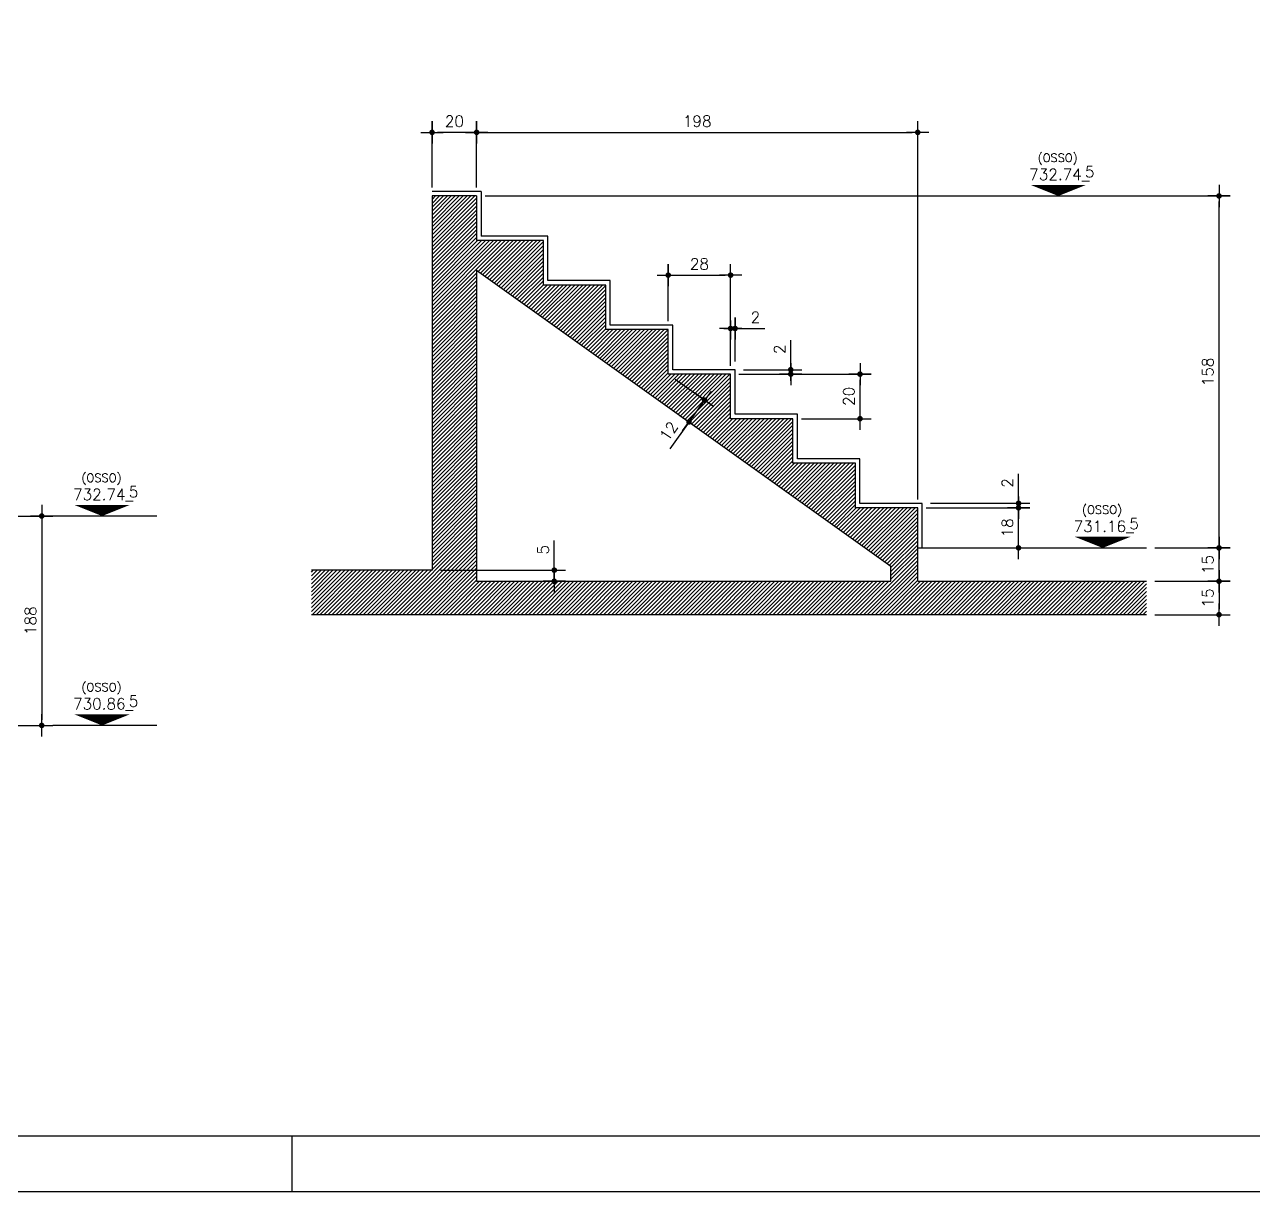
# Model space of a CAD drawing. Header units: inches. Extents: x 17515 to 34518, y -9122 to -4917.
# Drawn here: x 21365 to 22468, y -9122 to -8074 of the extents above; entities that cross this region are included whole.
import ezdxf
from ezdxf.enums import TextEntityAlignment as Align

# ---------------------------------------------------------------- set-up
doc = ezdxf.new("R2010")
doc.units = ezdxf.units.IN
doc.header["$LTSCALE"] = 50
doc.header["$MEASUREMENT"] = 0
for name, color, linetype in [('CORTES', 2, 'Continuous'), ('COTA', 6, 'Continuous'), ('FOLHA', 7, 'Continuous'), ('NIVEL', 3, 'Continuous')]:
    doc.layers.add(name, color=color, linetype=linetype)
doc.styles.add('ROMANS', font='romans.shx')
doc.dimstyles.new('COTA_25', dxfattribs={"dimscale": 5, "dimtxt": 2, "dimasz": 1, "dimexe": 2, "dimexo": 1.5, "dimgap": 1, "dimtad": 1, "dimlfac": 0.5, "dimzin": 12, "dimdsep": 46, "dimtxsty": 'ROMANS', "dimblk1": 'COTA', "dimblk2": 'COTA', "dimsah": 1, "dimcen": -4, "dimdle": 1.5, "dimclrd": 6, "dimclre": 6, "dimclrt": 3, "dimadec": 0, "dimazin": 0, "dimtfac": 1, "dimtofl": 0, "dimtmove": 0, "dimatfit": 3, "dimldrblk": 'COTA', "dimfxl": 1, "dimtolj": 1, "dimtzin": 12, "dimarcsym": 0})
doc.dimstyles.new('COTA_50', dxfattribs={"dimscale": 5, "dimtxt": 2, "dimasz": 1, "dimexe": 2, "dimexo": 1.5, "dimgap": 1, "dimtad": 1, "dimzin": 12, "dimdsep": 46, "dimtxsty": 'ROMANS', "dimblk1": 'COTA', "dimblk2": 'COTA', "dimsah": 1, "dimcen": -4, "dimdle": 1.5, "dimclrd": 6, "dimclre": 6, "dimclrt": 3, "dimadec": 0, "dimazin": 0, "dimtfac": 1, "dimtofl": 0, "dimtmove": 0, "dimatfit": 3, "dimldrblk": 'COTA', "dimfxl": 1, "dimtolj": 1, "dimtzin": 12, "dimarcsym": 0})

# ---------------------------------------------------------------- blocks, each defined once
blk = doc.blocks.new('COTA')
at = {"layer": 'COTA'}
for p, q in [((2, 0), (-2, 0)), ((0, -2), (0, 2))]:
    blk.add_line(p, q, dxfattribs=at)
at = {"layer": 'COTA', "const_width": 0.5}
blk.add_lwpolyline([(-0.25, 0, 1), (0.25, 0, 1)], format="xyb", close=True, dxfattribs=at)
blk = doc.blocks.new('*D170')
at = {"layer": 'COTA', "color": 6, "lineweight": -2, "transparency": 16777216}
for p, q in [((21190.9, -8515.4), (21390.4, -8515.4)), ((21380.4, -8520.4), (21380.4, -8698.4)), ((21190.9, -8703.4), (21390.4, -8703.4))]:
    blk.add_line(p, q, dxfattribs=at)
at = {"layer": 'Defpoints', "color": 0, "transparency": 16777216}
for p in [(21183.4, -8515.4), (21183.4, -8703.4), (21380.4, -8703.4)]:
    blk.add_point(p, dxfattribs=at)
at = {"layer": 'COTA', "color": 6, "lineweight": -2, "transparency": 16777216, "xscale": 5, "yscale": 5, "zscale": 5}
for p, rotation in [((21380.4, -8515.4), 90), ((21380.4, -8703.4), 270)]:
    blk.add_blockref('COTA', p, dxfattribs=dict(at, rotation=rotation))
at = {"layer": 'COTA', "color": 3, "transparency": 16777216, "insert": (21370.4, -8609.4), "char_height": 10, "attachment_point": 5, "rotation": 90, "style": 'ROMANS'}
blk.add_mtext('\\A1;188', dxfattribs=at)
blk = doc.blocks.new('*D250')
at = {"layer": 'COTA', "color": 6, "lineweight": -2, "transparency": 16777216}
for p, q in [((21730.9, -8220.5), (21730.9, -8160.9)), ((21770.9, -8220.5), (21770.9, -8160.9)), ((21765.9, -8170.9), (21735.9, -8170.9))]:
    blk.add_line(p, q, dxfattribs=at)
at = {"layer": 'Defpoints', "color": 0, "transparency": 16777216}
for p in [(21730.9, -8170.9), (21730.9, -8228), (21770.9, -8228)]:
    blk.add_point(p, dxfattribs=at)
at = {"layer": 'COTA', "color": 6, "lineweight": -2, "transparency": 16777216, "xscale": 5, "yscale": 5, "zscale": 5, "rotation": 180}
blk.add_blockref('COTA', (21730.9, -8170.9), dxfattribs=at)
at = {"layer": 'COTA', "color": 6, "lineweight": -2, "transparency": 16777216, "xscale": 5, "yscale": 5, "zscale": 5}
blk.add_blockref('COTA', (21770.9, -8170.9), dxfattribs=at)
at = {"layer": 'COTA', "color": 3, "transparency": 16777216, "insert": (21750.9, -8160.9), "char_height": 10, "attachment_point": 5, "style": 'ROMANS'}
blk.add_mtext('\\A1;20', dxfattribs=at)
blk = doc.blocks.new('*D251')
at = {"layer": 'COTA', "color": 6, "lineweight": -2, "transparency": 16777216}
for p, q in [((21770.9, -8220.5), (21770.9, -8160.9)), ((22166.9, -8500.5), (22166.9, -8160.9)), ((21775.9, -8170.9), (22161.9, -8170.9))]:
    blk.add_line(p, q, dxfattribs=at)
at = {"layer": 'Defpoints', "color": 0, "transparency": 16777216}
for p in [(22166.9, -8170.9), (21770.9, -8228), (22166.9, -8508)]:
    blk.add_point(p, dxfattribs=at)
at = {"layer": 'COTA', "color": 6, "lineweight": -2, "transparency": 16777216, "xscale": 5, "yscale": 5, "zscale": 5, "rotation": 180}
blk.add_blockref('COTA', (21770.9, -8170.9), dxfattribs=at)
at = {"layer": 'COTA', "color": 6, "lineweight": -2, "transparency": 16777216, "xscale": 5, "yscale": 5, "zscale": 5}
blk.add_blockref('COTA', (22166.9, -8170.9), dxfattribs=at)
at = {"layer": 'COTA', "color": 3, "transparency": 16777216, "insert": (21968.9, -8160.9), "char_height": 10, "attachment_point": 5, "style": 'ROMANS'}
blk.add_mtext('\\A1;198', dxfattribs=at)
blk = doc.blocks.new('*D252')
at = {"layer": 'COTA', "color": 6, "lineweight": -2, "transparency": 16777216}
for p, q in [((22379.8, -8544), (22447.4, -8544)), ((22437.4, -8569), (22437.4, -8549)), ((22379.8, -8574), (22447.4, -8574))]:
    blk.add_line(p, q, dxfattribs=at)
at = {"layer": 'Defpoints', "color": 0, "transparency": 16777216}
for p in [(22372.3, -8544), (22437.4, -8544), (22372.3, -8574)]:
    blk.add_point(p, dxfattribs=at)
at = {"layer": 'COTA', "color": 6, "lineweight": -2, "transparency": 16777216, "xscale": 5, "yscale": 5, "zscale": 5}
for p, rotation in [((22437.4, -8544), 90), ((22437.4, -8574), 270)]:
    blk.add_blockref('COTA', p, dxfattribs=dict(at, rotation=rotation))
at = {"layer": 'COTA', "color": 3, "transparency": 16777216, "insert": (22427.4, -8559), "char_height": 10, "attachment_point": 5, "rotation": 90, "style": 'ROMANS'}
blk.add_mtext('\\A1;15', dxfattribs=at)
blk = doc.blocks.new('*D253')
at = {"layer": 'COTA', "color": 6, "lineweight": -2, "transparency": 16777216}
for p, q in [((22379.8, -8574), (22447.4, -8574)), ((22437.4, -8579), (22437.4, -8599)), ((22379.8, -8604), (22447.4, -8604))]:
    blk.add_line(p, q, dxfattribs=at)
at = {"layer": 'Defpoints', "color": 0, "transparency": 16777216}
for p in [(22372.3, -8574), (22372.3, -8604), (22437.4, -8604)]:
    blk.add_point(p, dxfattribs=at)
at = {"layer": 'COTA', "color": 6, "lineweight": -2, "transparency": 16777216, "xscale": 5, "yscale": 5, "zscale": 5}
for p, rotation in [((22437.4, -8574), 90), ((22437.4, -8604), 270)]:
    blk.add_blockref('COTA', p, dxfattribs=dict(at, rotation=rotation))
at = {"layer": 'COTA', "color": 3, "transparency": 16777216, "insert": (22427.4, -8589), "char_height": 10, "attachment_point": 5, "rotation": 90, "style": 'ROMANS'}
blk.add_mtext('\\A1;15', dxfattribs=at)
blk = doc.blocks.new('*D254')
at = {"layer": 'COTA', "color": 6, "lineweight": -2, "transparency": 16777216}
for p, q in [((21778.4, -8228), (22447.4, -8228)), ((22437.4, -8539), (22437.4, -8233)), ((22379.8, -8544), (22447.4, -8544))]:
    blk.add_line(p, q, dxfattribs=at)
at = {"layer": 'Defpoints', "color": 0, "transparency": 16777216}
for p in [(21770.9, -8228), (22437.4, -8228), (22372.3, -8544)]:
    blk.add_point(p, dxfattribs=at)
at = {"layer": 'COTA', "color": 6, "lineweight": -2, "transparency": 16777216, "xscale": 5, "yscale": 5, "zscale": 5}
for p, rotation in [((22437.4, -8228), 90), ((22437.4, -8544), 270)]:
    blk.add_blockref('COTA', p, dxfattribs=dict(at, rotation=rotation))
at = {"layer": 'COTA', "color": 3, "transparency": 16777216, "insert": (22427.4, -8386), "char_height": 10, "attachment_point": 5, "rotation": 90, "style": 'ROMANS'}
blk.add_mtext('\\A1;158', dxfattribs=at)
blk = doc.blocks.new('*D255')
at = {"layer": 'COTA', "color": 6, "lineweight": -2, "transparency": 16777216}
for p, q in [((22174.4, -8508), (22267.4, -8508)), ((22257.4, -8539), (22257.4, -8513)), ((22226.2, -8544), (22267.4, -8544))]:
    blk.add_line(p, q, dxfattribs=at)
at = {"layer": 'Defpoints', "color": 0, "transparency": 16777216}
for p in [(22166.9, -8508), (22257.4, -8508), (22218.7, -8544)]:
    blk.add_point(p, dxfattribs=at)
at = {"layer": 'COTA', "color": 6, "lineweight": -2, "transparency": 16777216, "xscale": 5, "yscale": 5, "zscale": 5}
for p, rotation in [((22257.4, -8508), 90), ((22257.4, -8544), 270)]:
    blk.add_blockref('COTA', p, dxfattribs=dict(at, rotation=rotation))
at = {"layer": 'COTA', "color": 3, "transparency": 16777216, "insert": (22247.4, -8526), "char_height": 10, "attachment_point": 5, "rotation": 90, "style": 'ROMANS'}
blk.add_mtext('\\A1;18', dxfattribs=at)
blk = doc.blocks.new('*D256')
at = {"layer": 'COTA', "color": 6, "lineweight": -2, "transparency": 16777216}
for p, q in [((22257.4, -8499), (22257.4, -8477.4)), ((22178.4, -8504), (22267.4, -8504)), ((22234.1, -8508), (22267.4, -8508)), ((22257.4, -8513), (22257.4, -8518))]:
    blk.add_line(p, q, dxfattribs=at)
at = {"layer": 'Defpoints', "color": 0, "transparency": 16777216}
for p in [(22170.9, -8504), (22257.4, -8504), (22226.6, -8508)]:
    blk.add_point(p, dxfattribs=at)
at = {"layer": 'COTA', "color": 6, "lineweight": -2, "transparency": 16777216, "xscale": 5, "yscale": 5, "zscale": 5}
for p, rotation in [((22257.4, -8504), 270), ((22257.4, -8508), 90)]:
    blk.add_blockref('COTA', p, dxfattribs=dict(at, rotation=rotation))
at = {"layer": 'COTA', "color": 3, "transparency": 16777216, "insert": (22247.4, -8485.7), "char_height": 10, "attachment_point": 5, "rotation": 90, "style": 'ROMANS'}
blk.add_mtext('\\A1;2', dxfattribs=at)
blk = doc.blocks.new('*D257')
at = {"layer": 'COTA', "color": 6, "lineweight": -2, "transparency": 16777216}
for p, q in [((21942.9, -8340.5), (21942.9, -8289.1)), ((21998.9, -8380.5), (21998.9, -8289.1)), ((21947.9, -8299.1), (21993.9, -8299.1))]:
    blk.add_line(p, q, dxfattribs=at)
at = {"layer": 'Defpoints', "color": 0, "transparency": 16777216}
for p in [(21998.9, -8299.1), (21942.9, -8348), (21998.9, -8388)]:
    blk.add_point(p, dxfattribs=at)
at = {"layer": 'COTA', "color": 6, "lineweight": -2, "transparency": 16777216, "xscale": 5, "yscale": 5, "zscale": 5, "rotation": 180}
blk.add_blockref('COTA', (21942.9, -8299.1), dxfattribs=at)
at = {"layer": 'COTA', "color": 6, "lineweight": -2, "transparency": 16777216, "xscale": 5, "yscale": 5, "zscale": 5}
blk.add_blockref('COTA', (21998.9, -8299.1), dxfattribs=at)
at = {"layer": 'COTA', "color": 3, "transparency": 16777216, "insert": (21970.9, -8289.1), "char_height": 10, "attachment_point": 5, "style": 'ROMANS'}
blk.add_mtext('\\A1;28', dxfattribs=at)
blk = doc.blocks.new('*D258')
at = {"layer": 'COTA', "color": 6, "lineweight": -2, "transparency": 16777216}
for p, q in [((22006.4, -8388), (22125.1, -8388)), ((22115.1, -8423), (22115.1, -8393)), ((22062.4, -8428), (22125.1, -8428))]:
    blk.add_line(p, q, dxfattribs=at)
at = {"layer": 'Defpoints', "color": 0, "transparency": 16777216}
for p in [(21998.9, -8388), (22115.1, -8388), (22054.9, -8428)]:
    blk.add_point(p, dxfattribs=at)
at = {"layer": 'COTA', "color": 6, "lineweight": -2, "transparency": 16777216, "xscale": 5, "yscale": 5, "zscale": 5}
for p, rotation in [((22115.1, -8388), 90), ((22115.1, -8428), 270)]:
    blk.add_blockref('COTA', p, dxfattribs=dict(at, rotation=rotation))
at = {"layer": 'COTA', "color": 3, "transparency": 16777216, "insert": (22105.1, -8408), "char_height": 10, "attachment_point": 5, "rotation": 90, "style": 'ROMANS'}
blk.add_mtext('\\A1;20', dxfattribs=at)
blk = doc.blocks.new('*D259')
at = {"layer": 'COTA', "color": 6, "lineweight": -2, "transparency": 16777216}
for p, q in [((21998.9, -8339.9), (21998.9, -8357)), ((22002.9, -8376.5), (22002.9, -8337)), ((21993.9, -8347), (21988.9, -8347)), ((22007.9, -8347), (22029.6, -8347))]:
    blk.add_line(p, q, dxfattribs=at)
at = {"layer": 'Defpoints', "color": 0, "transparency": 16777216}
for p in [(21998.9, -8332.4), (22002.9, -8347), (22002.9, -8384)]:
    blk.add_point(p, dxfattribs=at)
at = {"layer": 'COTA', "color": 6, "lineweight": -2, "transparency": 16777216, "xscale": 5, "yscale": 5, "zscale": 5}
blk.add_blockref('COTA', (21998.9, -8347), dxfattribs=at)
at = {"layer": 'COTA', "color": 6, "lineweight": -2, "transparency": 16777216, "xscale": 5, "yscale": 5, "zscale": 5, "rotation": 180}
blk.add_blockref('COTA', (22002.9, -8347), dxfattribs=at)
at = {"layer": 'COTA', "color": 3, "transparency": 16777216, "insert": (22021.2, -8337), "char_height": 10, "attachment_point": 5, "style": 'ROMANS'}
blk.add_mtext('\\A1;2', dxfattribs=at)
blk = doc.blocks.new('*D260')
at = {"layer": 'COTA', "color": 6, "lineweight": -2, "transparency": 16777216}
for p, q in [((22052.9, -8379), (22052.9, -8357.4)), ((22010.4, -8384), (22062.9, -8384)), ((22006.4, -8388), (22062.9, -8388)), ((22052.9, -8393), (22052.9, -8398))]:
    blk.add_line(p, q, dxfattribs=at)
at = {"layer": 'Defpoints', "color": 0, "transparency": 16777216}
for p in [(22002.9, -8384), (22052.9, -8384), (21998.9, -8388)]:
    blk.add_point(p, dxfattribs=at)
at = {"layer": 'COTA', "color": 6, "lineweight": -2, "transparency": 16777216, "xscale": 5, "yscale": 5, "zscale": 5}
for p, rotation in [((22052.9, -8384), 270), ((22052.9, -8388), 90)]:
    blk.add_blockref('COTA', p, dxfattribs=dict(at, rotation=rotation))
at = {"layer": 'COTA', "color": 3, "transparency": 16777216, "insert": (22042.9, -8365.7), "char_height": 10, "attachment_point": 5, "rotation": 90, "style": 'ROMANS'}
blk.add_mtext('\\A1;2', dxfattribs=at)
blk = doc.blocks.new('*D261')
at = {"layer": 'COTA', "color": 6, "lineweight": -2, "transparency": 16777216}
for p, q in [((21840.6, -8559), (21840.6, -8537.4)), ((21738.4, -8564), (21850.6, -8564)), ((21833.4, -8574), (21850.6, -8574)), ((21840.6, -8579), (21840.6, -8584))]:
    blk.add_line(p, q, dxfattribs=at)
at = {"layer": 'Defpoints', "color": 0, "transparency": 16777216}
for p in [(21730.9, -8564), (21840.6, -8564), (21825.9, -8574)]:
    blk.add_point(p, dxfattribs=at)
at = {"layer": 'COTA', "color": 6, "lineweight": -2, "transparency": 16777216, "xscale": 5, "yscale": 5, "zscale": 5}
for p, rotation in [((21840.6, -8564), 270), ((21840.6, -8574), 90)]:
    blk.add_blockref('COTA', p, dxfattribs=dict(at, rotation=rotation))
at = {"layer": 'COTA', "color": 3, "transparency": 16777216, "insert": (21830.6, -8545.7), "char_height": 10, "attachment_point": 5, "rotation": 90, "style": 'ROMANS'}
blk.add_mtext('\\A1;5', dxfattribs=at)
blk = doc.blocks.new('*D262')
at = {"layer": 'COTA', "color": 6, "lineweight": -2, "transparency": 16777216}
for p, q in [((21949, -8392.4), (21983.7, -8417.2)), ((21935, -8411.9), (21969.7, -8436.7)), ((21972.6, -8415.4), (21964.5, -8426.8)), ((21961.6, -8430.9), (21944.3, -8455.1))]:
    blk.add_line(p, q, dxfattribs=at)
at = {"layer": 'Defpoints', "color": 0, "transparency": 16777216}
for p in [(21942.9, -8388), (21928.9, -8407.6), (21961.6, -8430.9)]:
    blk.add_point(p, dxfattribs=at)
at = {"layer": 'COTA', "color": 6, "lineweight": -2, "transparency": 16777216, "xscale": 5, "yscale": 5, "zscale": 5}
for p, rotation in [((21975.5, -8411.3), 54.46232236666388), ((21961.6, -8430.9), 234.4623223666638)]:
    blk.add_blockref('COTA', p, dxfattribs=dict(at, rotation=rotation))
at = {"layer": 'COTA', "color": 3, "transparency": 16777216, "insert": (21943.3, -8439.2), "char_height": 10, "attachment_point": 5, "rotation": 54.4623, "style": 'ROMANS'}
blk.add_mtext('\\A1;12', dxfattribs=at)

msp = doc.modelspace()

# ---------------------------------------------------------------- hatches: boundary and pattern name
at = {"layer": 'CORTES'}
h = msp.add_hatch(dxfattribs=at)
h.set_pattern_fill('ANSI31', color=252, scale=20)
h.set_pattern_definition([(45, (0, -125.6437), (-1.76776695, 1.76776695), [])])
h.paths.add_polyline_path([(22372.267, -8574.039), (22166.893, -8574.039), (22166.893, -8508.039), (22110.893, -8508.039), (22110.893, -8468.039), (22054.893, -8468.039), (22054.893, -8428.039), (21998.893, -8428.039), (21998.893, -8388.039), (21942.893, -8388.039), (21942.893, -8348.039), (21886.893, -8348.039), (21886.893, -8308.039), (21830.893, -8308.039), (21830.893, -8268.039), (21770.893, -8268.039), (21770.893, -8228.039), (21730.893, -8228.039), (21730.893, -8564.039), (21622.626, -8564.039), (21622.626, -8604.039), (22372.267, -8604.039)])
h.paths.add_polyline_path([(21770.893, -8574.039), (21770.893, -8294.675), (22142.893, -8560.39), (22142.893, -8574.039)], flags=16)
h.paths.add_polyline_path([(21838.088, -8551.539), (21838.088, -8539.872), (21823.088, -8539.872), (21823.088, -8551.539)], flags=8)
h.paths.add_polyline_path([(21943.694, -8451.607), (21955.18, -8435.526), (21942.974, -8426.807), (21931.488, -8442.888)], flags=8)

# ---------------------------------------------------------------- linework, layer by layer
at = {"layer": 'CORTES', "color": 8}
for p, q in [((21774.893, -8224.039), (21730.893, -8224.039)), ((21774.893, -8224.039), (21774.893, -8264.039)), ((21834.893, -8264.039), (21774.893, -8264.039)), ((21834.893, -8304.039), (21834.893, -8264.039)), ((21890.893, -8304.039), (21834.893, -8304.039)), ((21890.893, -8344.039), (21890.893, -8304.039)), ((21946.893, -8344.039), (21890.893, -8344.039)), ((21946.893, -8384.039), (21946.893, -8344.039)), ((22002.893, -8384.039), (21946.893, -8384.039)), ((22002.893, -8424.039), (22002.893, -8384.039)), ((22058.893, -8424.039), (22002.893, -8424.039)), ((22058.893, -8464.039), (22058.893, -8424.039)), ((22114.893, -8464.039), (22058.893, -8464.039)), ((22114.893, -8504.039), (22114.893, -8464.039)), ((22170.893, -8504.039), (22114.893, -8504.039)), ((22170.893, -8544.039), (22170.893, -8504.039))]:
    msp.add_line(p, q, dxfattribs=at)
at = {"layer": 'CORTES', "color": 1}
for p, q in [((21770.893, -8228.039), (21730.893, -8228.039)), ((21730.893, -8228.039), (21730.893, -8564.039)), ((21770.893, -8228.039), (21770.893, -8268.039)), ((21830.893, -8268.039), (21770.893, -8268.039)), ((21830.893, -8308.039), (21830.893, -8268.039)), ((21770.893, -8294.675), (22142.893, -8560.39)), ((21770.893, -8294.675), (21770.893, -8574.039)), ((21886.893, -8308.039), (21830.893, -8308.039)), ((21886.893, -8348.039), (21886.893, -8308.039)), ((21942.893, -8348.039), (21886.893, -8348.039)), ((21942.893, -8388.039), (21942.893, -8348.039)), ((21998.893, -8388.039), (21942.893, -8388.039)), ((21998.893, -8428.039), (21998.893, -8388.039)), ((22054.893, -8428.039), (21998.893, -8428.039)), ((22054.893, -8468.039), (22054.893, -8428.039)), ((22110.893, -8468.039), (22054.893, -8468.039)), ((22110.893, -8508.039), (22110.893, -8468.039)), ((22166.893, -8508.039), (22110.893, -8508.039)), ((22166.893, -8574.039), (22166.893, -8508.039)), ((22142.893, -8574.039), (22142.893, -8560.39)), ((21730.893, -8564.039), (21622.626, -8564.039)), ((21770.893, -8574.039), (22142.893, -8574.039)), ((22166.893, -8574.039), (22372.267, -8574.039)), ((22372.267, -8604.039), (21622.626, -8604.039))]:
    msp.add_line(p, q, dxfattribs=at)
at = {"layer": 'CORTES'}
msp.add_line((22166.893, -8544.039), (22372.267, -8544.039), dxfattribs=at)
at = {"layer": 'COTA'}
for p, q in [((21483.643, -8515.417), (21390.376, -8515.417)), ((21483.643, -8703.417), (21390.376, -8703.417))]:
    msp.add_line(p, q, dxfattribs=at)
at = {"layer": 'FOLHA', "color": 1}
msp.add_line((17640.129, -9071.857), (23410.129, -9071.857), dxfattribs=at)
at = {"layer": 'FOLHA'}
msp.add_line((21605.129, -9121.857), (21605.129, -9071.857), dxfattribs=at)
msp.add_lwpolyline([(17515.129, -4916.857), (17515.129, -9121.857), (23455.129, -9121.857), (23455.129, -4916.857)], close=True, dxfattribs=at)
at = {"layer": 'NIVEL', "color": 1}
for points in [[(22293.101, -8228.039, 0, 50, 0), (22293.101, -8218.039, 50, 50, 0)], [(21434.648, -8515.417, 0, 50, 0), (21434.648, -8505.417, 50, 50, 0)], [(22332.941, -8544.039, 0, 50, 0), (22332.941, -8534.039, 50, 50, 0)], [(21434.648, -8703.417, 0, 50, 0), (21434.648, -8693.417, 50, 50, 0)]]:
    msp.add_lwpolyline(points, format="xyseb", dxfattribs=at)

# ---------------------------------------------------------------- texts
at = {"layer": 'NIVEL', "color": 4, "style": 'ROMANS'}
for p in [(22292.553, -8197.474), (21434.1, -8484.852), (22332.393, -8513.474), (21434.1, -8672.852)]:
    msp.add_text('(OSSO)', height=7.5, dxfattribs=at).set_placement(p, align=Align.CENTER)
at = {"layer": 'NIVEL', "color": 3, "style": 'ROMANS'}
for s, p in [('732.74_', (22293.989, -8213.686)), ('5', (22321.326, -8211.223)), ('732.74_', (21435.536, -8501.064)), ('5', (21462.873, -8498.601)), ('731.16_', (22333.828, -8529.686)), ('5', (22361.166, -8527.223)), ('730.86_', (21435.536, -8689.064)), ('5', (21462.873, -8686.601))]:
    msp.add_text(s, height=10, dxfattribs=at).set_placement(p, align=Align.CENTER)

# ---------------------------------------------------------------- dimensions: what is measured, and where the dimension line sits
at = {"layer": 'COTA'}
for base, p1, p2, picture, middle in [((21730.893, -8170.913), (21770.893, -8228.039), (21730.893, -8228.039), '*D250', (21750.893, -8160.913)), ((22166.893, -8170.913), (21770.893, -8228.039), (22166.893, -8508.039), '*D251', (21968.893, -8160.913)), ((21998.893, -8299.097), (21942.893, -8348.039), (21998.893, -8388.039), '*D257', (21970.893, -8289.097)), ((22002.893, -8346.985), (21998.893, -8332.39), (22002.893, -8384.039), '*D259', (22021.226, -8336.985))]:
    dim = msp.add_linear_dim(base=base, p1=p1, p2=p2, dimstyle='COTA_25', dxfattribs=at)
    dim.commit()
    dim.dimension.update_dxf_attribs({"geometry": picture, "text_midpoint": middle})
for base, p1, p2, dimstyle, picture, middle in [((22437.38, -8228.039), (22372.267, -8544.039), (21770.893, -8228.039), 'COTA_25', '*D254', (22427.38, -8386.039)), ((22052.885, -8384.039), (21998.893, -8388.039), (22002.893, -8384.039), 'COTA_25', '*D260', (22042.885, -8365.706)), ((22115.076, -8388.039), (22054.893, -8428.039), (21998.893, -8388.039), 'COTA_25', '*D258', (22105.076, -8408.039)), ((22257.385, -8504.039), (22226.599, -8508.039), (22170.893, -8504.039), 'COTA_25', '*D256', (22247.385, -8485.706)), ((21380.376, -8703.417), (21183.399, -8515.417), (21183.399, -8703.417), 'COTA_50', '*D170', (21370.376, -8609.417)), ((22257.385, -8508.039), (22218.663, -8544.039), (22166.893, -8508.039), 'COTA_25', '*D255', (22247.385, -8526.039)), ((21840.588, -8564.039), (21825.913, -8574.039), (21730.893, -8564.039), 'COTA_25', '*D261', (21830.588, -8545.706)), ((22437.38, -8544.039), (22372.267, -8574.039), (22372.267, -8544.039), 'COTA_25', '*D252', (22427.38, -8559.039)), ((22437.38, -8604.039), (22372.267, -8574.039), (22372.267, -8604.039), 'COTA_25', '*D253', (22427.38, -8589.039))]:
    dim = msp.add_linear_dim(base=base, p1=p1, p2=p2, angle=90, dimstyle=dimstyle, dxfattribs=at)
    dim.commit()
    dim.dimension.update_dxf_attribs({"geometry": picture, "text_midpoint": middle})
dim = msp.add_aligned_dim(p1=(21942.893, -8388.039), p2=(21928.943, -8407.569), distance=40.1, dimstyle='COTA_25', dxfattribs=at)
dim.commit()
dim.dimension.update_dxf_attribs({"geometry": '*D262', "text_midpoint": (21943.334, -8439.207)})

doc.saveas('drawing.dxf')
